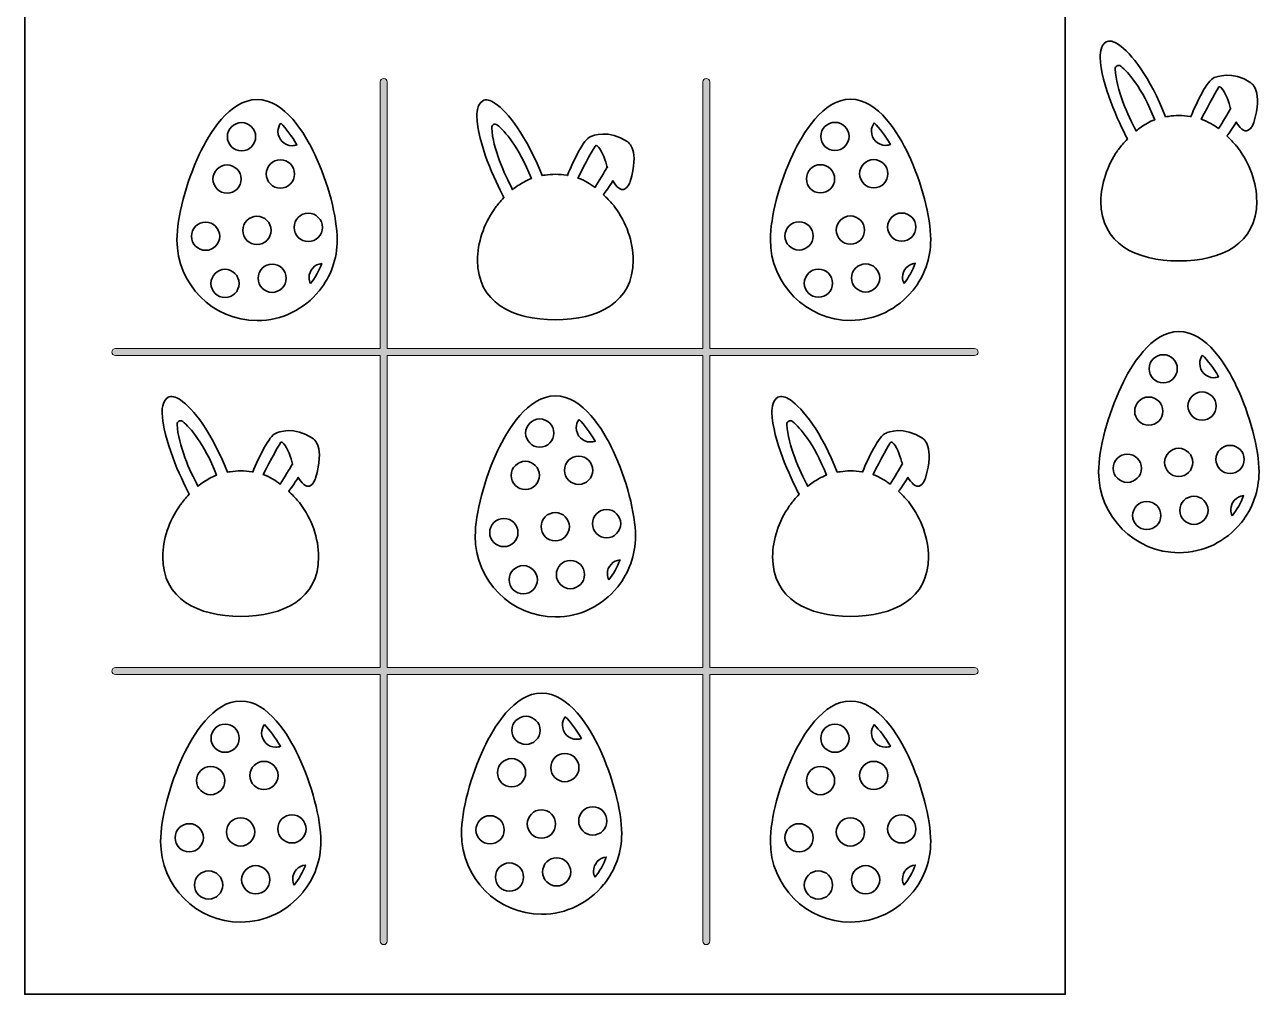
# Model space of a CAD drawing. Extents: x -30 to 1228, y -1210 to 358.
# Drawn here: x -30 to 1228, y -1210 to -225 of the extents above; entities that cross this region are included whole.
import ezdxf

# ---------------------------------------------------------------- set-up
doc = ezdxf.new("R2010")
doc.units = 0
doc.header["$MEASUREMENT"] = 0
doc.layers.add('Layer 1', color=7, linetype='Continuous', lineweight=0)

# ---------------------------------------------------------------- blocks, each defined once
blk = doc.blocks.new('Block_1')
at = {"layer": 'Layer 1', "color": 1, "lineweight": 35, "true_color": 0xff0000}
blk.add_open_spline([(1027.1, 47.5), (1027.1, 47.5), (1027.1, -1209.7), (1027.1, -1209.7), (1027.1, -1209.7), (-29.8, -1209.7), (-29.8, -1209.7), (-29.8, -1209.7), (-29.8, 47.5), (-29.8, 47.5), (-29.8, 47.5), (314.2, 47.5), (314.2, 47.5), (281.6, 102.4), (266.1, 171.3), (273.9, 229.8), (288.3, 336.8), (377.2, 357.8), (419.5, 327.2), (474.5, 288.3), (448.9, 176.1), (445.6, 47.5), (445.6, 47.5), (551.7, 47.5), (551.7, 47.5), (548.4, 176.1), (522.8, 288.3), (577.8, 327.2), (620.1, 357.8), (709, 336.8), (723.4, 229.8), (731.2, 171.3), (715.7, 102.4), (683.1, 47.5), (683.1, 47.5), (1027.1, 47.5), (1027.1, 47.5)], degree=3, knots=[0, 0, 0, 0, 1, 1, 1, 2, 2, 2, 3, 3, 3, 4, 4, 4, 5, 5, 5, 6, 6, 6, 7, 7, 7, 8, 8, 8, 9, 9, 9, 10, 10, 10, 11, 11, 11, 12, 12, 12, 12], dxfattribs=at)
blk = doc.blocks.new('Block_0')
at = {"layer": 'Layer 1', "true_color": 0x000000, "transparency": 33554687}
h = blk.add_hatch(color=18, dxfattribs=at)
h.dxf.hatch_style = 2
edge = h.paths.add_edge_path()
edge.add_spline(control_points=[(659, -878), (659, -878), (338.3, -878), (338.3, -878), (338.3, -878), (338.3, -560.9), (338.3, -560.9), (338.3, -560.9), (659, -560.9), (659, -560.9), (659, -560.9), (659, -878), (659, -878)], knot_values=[0, 0, 0, 0, 1, 1, 1, 2, 2, 2, 3, 3, 3, 4, 4, 4, 4], degree=3, periodic=0)
edge = h.paths.add_edge_path()
edge.add_spline(control_points=[(935.1, -878), (935.1, -878), (666, -878), (666, -878), (666, -878), (666, -560.9), (666, -560.9), (666, -560.9), (935.1, -560.9), (935.1, -560.9), (937, -560.9), (938.6, -559.4), (938.6, -557.4), (938.6, -555.5), (937, -553.9), (935.1, -553.9), (935.1, -553.9), (666, -553.9), (666, -553.9), (666, -553.9), (666, -283.1), (666, -283.1), (666, -281.1), (664.4, -279.6), (662.5, -279.6), (660.5, -279.6), (659, -281.1), (659, -283.1), (659, -283.1), (659, -553.9), (659, -553.9), (659, -553.9), (338.3, -553.9), (338.3, -553.9), (338.3, -553.9), (338.3, -283.1), (338.3, -283.1), (338.3, -281.1), (336.8, -279.6), (334.8, -279.6), (332.9, -279.6), (331.3, -281.1), (331.3, -283.1), (331.3, -283.1), (331.3, -553.9), (331.3, -553.9), (331.3, -553.9), (62.2, -553.9), (62.2, -553.9), (60.3, -553.9), (58.7, -555.5), (58.7, -557.4), (58.7, -559.4), (60.3, -560.9), (62.2, -560.9), (62.2, -560.9), (331.3, -560.9), (331.3, -560.9), (331.3, -560.9), (331.3, -878), (331.3, -878), (331.3, -878), (62.2, -878), (62.2, -878), (60.3, -878), (58.7, -879.6), (58.7, -881.5), (58.7, -883.5), (60.3, -885), (62.2, -885), (62.2, -885), (331.3, -885), (331.3, -885), (331.3, -885), (331.3, -1155.9), (331.3, -1155.9), (331.3, -1157.8), (332.9, -1159.4), (334.8, -1159.4), (336.8, -1159.4), (338.3, -1157.8), (338.3, -1155.9), (338.3, -1155.9), (338.3, -885), (338.3, -885), (338.3, -885), (659, -885), (659, -885), (659, -885), (659, -1155.9), (659, -1155.9), (659, -1157.8), (660.5, -1159.4), (662.5, -1159.4), (664.4, -1159.4), (666, -1157.8), (666, -1155.9), (666, -1155.9), (666, -885), (666, -885), (666, -885), (935.1, -885), (935.1, -885), (937, -885), (938.6, -883.5), (938.6, -881.5), (938.6, -879.6), (937, -878), (935.1, -878)], knot_values=[0, 0, 0, 0, 1, 1, 1, 2, 2, 2, 3, 3, 3, 4, 4, 4, 5, 5, 5, 6, 6, 6, 7, 7, 7, 8, 8, 8, 9, 9, 9, 10, 10, 10, 11, 11, 11, 12, 12, 12, 13, 13, 13, 14, 14, 14, 15, 15, 15, 16, 16, 16, 17, 17, 17, 18, 18, 18, 19, 19, 19, 20, 20, 20, 21, 21, 21, 22, 22, 22, 23, 23, 23, 24, 24, 24, 25, 25, 25, 26, 26, 26, 27, 27, 27, 28, 28, 28, 29, 29, 29, 30, 30, 30, 31, 31, 31, 32, 32, 32, 33, 33, 33, 34, 34, 34, 35, 35, 35, 36, 36, 36, 36], degree=3, periodic=0)
at = {"layer": 'Layer 1', "color": 1, "lineweight": 35, "true_color": 0xff0000}
for points, knots in [([(1201.4, -348.3), (1201.3, -348.3), (1201.3, -348.3), (1201.3, -348.3), (1197.9, -344.4), (1194.6, -341), (1191.4, -337.9), (1193.6, -335.1), (1196.8, -330.3), (1200.9, -323.8), (1202.6, -326.6), (1204.4, -329), (1206.6, -330.9), (1208.9, -332.9), (1211, -332.9), (1212.3, -332.5), (1216.4, -331.3), (1218.4, -325.1), (1218.6, -324.4), (1228.3, -292.4), (1216.9, -284.7), (1215.6, -284), (1197.2, -271.1), (1179.9, -278.1), (1178.6, -278.7), (1171.1, -281.4), (1160.8, -303.7), (1154.8, -318.3), (1154.6, -318.3), (1154.4, -318.2), (1154.1, -318.2), (1150.3, -317.5), (1146.5, -317.1), (1142.6, -317.1), (1139, -317.1), (1135.5, -317.4), (1132, -318), (1131, -318.1), (1130, -318.2), (1129.1, -318.4), (1113, -277.8), (1094.2, -253.8), (1081.4, -245.1), (1076.3, -241.5), (1072, -240.7), (1068.7, -242.4), (1062.5, -245.8), (1062.6, -257.3), (1062.6, -257.8), (1063.8, -286.2), (1081.1, -323), (1090.3, -340.9), (1086.4, -345), (1083.5, -348.6), (1081.9, -350.8), (1080.8, -352.2), (1080.3, -353), (1080.3, -353), (1075, -360.6), (1070.8, -369), (1067.9, -377.7), (1065, -386.5), (1063.4, -395.6), (1063.4, -404.6), (1063.4, -447.3), (1098.9, -464.9), (1142.6, -464.9), (1186.3, -464.9), (1221.7, -447.3), (1221.7, -404.6), (1221.7, -385.5), (1214.6, -365.9), (1202.8, -350.2), (1202.4, -349.6), (1201.9, -348.9), (1201.4, -348.3)], [0, 0, 0, 0, 1, 1, 1, 2, 2, 2, 3, 3, 3, 4, 4, 4, 5, 5, 5, 6, 6, 6, 7, 7, 7, 8, 8, 8, 9, 9, 9, 10, 10, 10, 11, 11, 11, 12, 12, 12, 13, 13, 13, 14, 14, 14, 15, 15, 15, 16, 16, 16, 17, 17, 17, 18, 18, 18, 19, 19, 19, 20, 20, 20, 21, 21, 21, 22, 22, 22, 23, 23, 23, 24, 24, 24, 25, 25, 25, 25]), ([(1110.6, -325), (1106.4, -327.3), (1102.5, -330), (1099.1, -332.8), (1090.6, -316.7), (1079.2, -291.5), (1077.9, -269.9), (1077.8, -268.5), (1078.5, -267.3), (1079.8, -266.6), (1080.2, -266.4), (1080.8, -266.2), (1081.4, -266.2), (1082.1, -266.2), (1082.9, -266.4), (1083.6, -267), (1091.4, -273.5), (1104.9, -288.5), (1118.1, -321.4), (1115.5, -322.4), (1113, -323.6), (1110.6, -325)], [0, 0, 0, 0, 1, 1, 1, 2, 2, 2, 3, 3, 3, 4, 4, 4, 5, 5, 5, 6, 6, 6, 7, 7, 7, 7]), ([(1175.1, -325.4), (1172, -323.6), (1168.7, -322.1), (1165.4, -320.9), (1172.8, -305.7), (1182.5, -289.3), (1182.6, -289.1), (1183.1, -288.2), (1183.6, -287.8), (1184, -287.9), (1186.8, -288.2), (1191.6, -297.5), (1193.7, -304.9), (1194.2, -306.6), (1194.7, -308.5), (1195.3, -310.4), (1195.3, -310.4), (1195, -310.2), (1195, -310.2), (1192.5, -314.6), (1187, -324), (1182.8, -330.5), (1180.3, -328.6), (1177.7, -326.9), (1175.1, -325.4)], [0, 0, 0, 0, 1, 1, 1, 2, 2, 2, 3, 3, 3, 4, 4, 4, 5, 5, 5, 6, 6, 6, 7, 7, 7, 8, 8, 8, 8]), ([(264.9, -356.8), (255, -335.9), (234.3, -300.9), (206.2, -300.9), (178.1, -300.9), (157.4, -335.9), (147.5, -356.8), (134.1, -385.1), (124.8, -420.7), (124.8, -443.5), (124.8, -488.7), (161.3, -525.5), (206.2, -525.5), (231.6, -525.5), (254.2, -513.8), (269.2, -495.4), (269.4, -495.2), (269.5, -495), (269.7, -494.8), (280.9, -480.7), (287.6, -462.9), (287.6, -443.5), (287.6, -420.7), (278.3, -385.1), (264.9, -356.8)], [0, 0, 0, 0, 1, 1, 1, 2, 2, 2, 3, 3, 3, 4, 4, 4, 5, 5, 5, 6, 6, 6, 7, 7, 7, 8, 8, 8, 8]), ([(568, -408), (568, -408), (568, -408), (568, -408), (564.6, -404.2), (561.3, -400.7), (558, -397.6), (560.2, -394.8), (563.4, -390.1), (567.6, -383.5), (569.2, -386.3), (571.1, -388.8), (573.2, -390.6), (575.6, -392.7), (577.6, -392.6), (578.9, -392.2), (583, -391), (585, -384.8), (585.2, -384.1), (594.9, -352.2), (583.6, -344.5), (582.3, -343.7), (563.9, -330.8), (546.5, -337.9), (545.2, -338.5), (537.7, -341.1), (527.5, -363.4), (521.5, -378), (521.2, -378), (521, -378), (520.8, -377.9), (517, -377.2), (513.1, -376.9), (509.2, -376.9), (505.6, -376.9), (502.1, -377.2), (498.7, -377.7), (497.7, -377.8), (496.7, -378), (495.7, -378.1), (479.7, -337.5), (460.8, -313.6), (448, -304.8), (442.9, -301.3), (438.7, -300.4), (435.4, -302.2), (429.2, -305.5), (429.3, -317), (429.3, -317.6), (430.4, -345.9), (447.7, -382.8), (457, -400.6), (453, -404.7), (450.1, -408.3), (448.5, -410.5), (447.5, -411.9), (446.9, -412.7), (446.9, -412.7), (441.7, -420.3), (437.4, -428.7), (434.6, -437.5), (431.7, -446.2), (430.1, -455.3), (430.1, -464.3), (430.1, -507), (465.5, -524.6), (509.2, -524.6), (552.9, -524.6), (588.3, -507), (588.3, -464.3), (588.3, -445.2), (581.2, -425.7), (569.4, -409.9), (569, -409.3), (568.6, -408.7), (568, -408)], [0, 0, 0, 0, 1, 1, 1, 2, 2, 2, 3, 3, 3, 4, 4, 4, 5, 5, 5, 6, 6, 6, 7, 7, 7, 8, 8, 8, 9, 9, 9, 10, 10, 10, 11, 11, 11, 12, 12, 12, 13, 13, 13, 14, 14, 14, 15, 15, 15, 16, 16, 16, 17, 17, 17, 18, 18, 18, 19, 19, 19, 20, 20, 20, 21, 21, 21, 22, 22, 22, 23, 23, 23, 24, 24, 24, 25, 25, 25, 25]), ([(867.8, -356.6), (857.9, -335.7), (837.1, -300.6), (809.1, -300.6), (781, -300.6), (760.2, -335.7), (750.4, -356.6), (737, -384.8), (727.6, -420.5), (727.6, -443.2), (727.6, -488.5), (764.2, -525.3), (809.1, -525.3), (834.4, -525.3), (857.1, -513.5), (872, -495.2), (872.2, -494.9), (872.4, -494.7), (872.6, -494.5), (883.8, -480.4), (890.5, -462.6), (890.5, -443.2), (890.5, -420.5), (881.1, -384.8), (867.8, -356.6)], [0, 0, 0, 0, 1, 1, 1, 2, 2, 2, 3, 3, 3, 4, 4, 4, 5, 5, 5, 6, 6, 6, 7, 7, 7, 8, 8, 8, 8]), ([(176, -338.7), (176, -330.8), (182.4, -324.4), (190.4, -324.4), (198.3, -324.4), (204.7, -330.8), (204.7, -338.7), (204.7, -346.6), (198.3, -353), (190.4, -353), (182.4, -353), (176, -346.6), (176, -338.7)], [0, 0, 0, 0, 1, 1, 1, 2, 2, 2, 3, 3, 3, 4, 4, 4, 4]), ([(230.3, -324.9), (235.8, -330.5), (241.4, -337.9), (246.7, -346.9), (245.1, -347.4), (243.5, -347.8), (241.7, -347.8), (233.8, -347.8), (227.4, -341.3), (227.4, -333.4), (227.4, -330.2), (228.5, -327.3), (230.3, -324.9)], [0, 0, 0, 0, 1, 1, 1, 2, 2, 2, 3, 3, 3, 4, 4, 4, 4]), ([(477.2, -384.7), (473, -387), (469.2, -389.7), (465.8, -392.5), (457.3, -376.5), (445.8, -351.2), (444.5, -329.7), (444.4, -328.2), (445.1, -327), (446.4, -326.3), (446.9, -326.1), (447.4, -326), (448.1, -326), (448.8, -326), (449.6, -326.2), (450.3, -326.8), (458, -333.2), (471.5, -348.2), (484.8, -381.1), (482.1, -382.2), (479.6, -383.4), (477.2, -384.7)], [0, 0, 0, 0, 1, 1, 1, 2, 2, 2, 3, 3, 3, 4, 4, 4, 5, 5, 5, 6, 6, 6, 7, 7, 7, 7]), ([(778.9, -338.4), (778.9, -330.5), (785.3, -324.1), (793.2, -324.1), (801.1, -324.1), (807.5, -330.5), (807.5, -338.4), (807.5, -346.3), (801.1, -352.8), (793.2, -352.8), (785.3, -352.8), (778.9, -346.3), (778.9, -338.4)], [0, 0, 0, 0, 1, 1, 1, 2, 2, 2, 3, 3, 3, 4, 4, 4, 4]), ([(833.1, -324.6), (838.7, -330.2), (844.2, -337.6), (849.5, -346.6), (848, -347.2), (846.3, -347.5), (844.6, -347.5), (836.7, -347.5), (830.3, -341.1), (830.3, -333.2), (830.3, -329.9), (831.3, -327), (833.1, -324.6)], [0, 0, 0, 0, 1, 1, 1, 2, 2, 2, 3, 3, 3, 4, 4, 4, 4]), ([(541.8, -385.1), (538.6, -383.3), (535.4, -381.8), (532.1, -380.7), (539.4, -365.4), (549.1, -349), (549.3, -348.8), (549.7, -347.9), (550.2, -347.5), (550.7, -347.6), (553.4, -347.9), (558.3, -357.2), (560.3, -364.6), (560.8, -366.4), (561.4, -368.2), (562, -370.2), (562, -370.2), (561.6, -370), (561.6, -370), (559.1, -374.4), (553.7, -383.7), (549.5, -390.2), (546.9, -388.3), (544.3, -386.6), (541.8, -385.1)], [0, 0, 0, 0, 1, 1, 1, 2, 2, 2, 3, 3, 3, 4, 4, 4, 5, 5, 5, 6, 6, 6, 7, 7, 7, 8, 8, 8, 8]), ([(229.8, -390.9), (221.9, -390.9), (215.5, -384.5), (215.5, -376.6), (215.5, -368.6), (221.9, -362.2), (229.8, -362.2), (237.7, -362.2), (244.2, -368.6), (244.2, -376.6), (244.2, -384.5), (237.7, -390.9), (229.8, -390.9)], [0, 0, 0, 0, 1, 1, 1, 2, 2, 2, 3, 3, 3, 4, 4, 4, 4]), ([(832.7, -390.6), (824.8, -390.6), (818.3, -384.2), (818.3, -376.3), (818.3, -368.4), (824.8, -362), (832.7, -362), (840.6, -362), (847, -368.4), (847, -376.3), (847, -384.2), (840.6, -390.6), (832.7, -390.6)], [0, 0, 0, 0, 1, 1, 1, 2, 2, 2, 3, 3, 3, 4, 4, 4, 4]), ([(175.7, -396.1), (167.8, -396.1), (161.3, -389.7), (161.3, -381.7), (161.3, -373.8), (167.8, -367.4), (175.7, -367.4), (183.6, -367.4), (190, -373.8), (190, -381.7), (190, -389.7), (183.6, -396.1), (175.7, -396.1)], [0, 0, 0, 0, 1, 1, 1, 2, 2, 2, 3, 3, 3, 4, 4, 4, 4]), ([(778.5, -395.8), (770.6, -395.8), (764.2, -389.4), (764.2, -381.5), (764.2, -373.6), (770.6, -367.1), (778.5, -367.1), (786.4, -367.1), (792.9, -373.6), (792.9, -381.5), (792.9, -389.4), (786.4, -395.8), (778.5, -395.8)], [0, 0, 0, 0, 1, 1, 1, 2, 2, 2, 3, 3, 3, 4, 4, 4, 4]), ([(139.5, -439.8), (139.5, -431.9), (146, -425.4), (153.9, -425.4), (161.8, -425.4), (168.2, -431.9), (168.2, -439.8), (168.2, -447.7), (161.8, -454.1), (153.9, -454.1), (146, -454.1), (139.5, -447.7), (139.5, -439.8)], [0, 0, 0, 0, 1, 1, 1, 2, 2, 2, 3, 3, 3, 4, 4, 4, 4]), ([(206.1, -448.2), (198.1, -448.2), (191.7, -441.8), (191.7, -433.8), (191.7, -425.9), (198.1, -419.5), (206.1, -419.5), (214, -419.5), (220.4, -425.9), (220.4, -433.8), (220.4, -441.8), (214, -448.2), (206.1, -448.2)], [0, 0, 0, 0, 1, 1, 1, 2, 2, 2, 3, 3, 3, 4, 4, 4, 4]), ([(243.9, -430.8), (243.9, -422.8), (250.3, -416.4), (258.2, -416.4), (266.1, -416.4), (272.6, -422.8), (272.6, -430.8), (272.6, -438.7), (266.1, -445.1), (258.2, -445.1), (250.3, -445.1), (243.9, -438.7), (243.9, -430.8)], [0, 0, 0, 0, 1, 1, 1, 2, 2, 2, 3, 3, 3, 4, 4, 4, 4]), ([(742.4, -439.5), (742.4, -431.6), (748.8, -425.2), (756.7, -425.2), (764.6, -425.2), (771.1, -431.6), (771.1, -439.5), (771.1, -447.4), (764.6, -453.8), (756.7, -453.8), (748.8, -453.8), (742.4, -447.4), (742.4, -439.5)], [0, 0, 0, 0, 1, 1, 1, 2, 2, 2, 3, 3, 3, 4, 4, 4, 4]), ([(808.9, -447.9), (801, -447.9), (794.6, -441.5), (794.6, -433.6), (794.6, -425.7), (801, -419.2), (808.9, -419.2), (816.8, -419.2), (823.2, -425.7), (823.2, -433.6), (823.2, -441.5), (816.8, -447.9), (808.9, -447.9)], [0, 0, 0, 0, 1, 1, 1, 2, 2, 2, 3, 3, 3, 4, 4, 4, 4]), ([(846.7, -430.5), (846.7, -422.6), (853.2, -416.2), (861.1, -416.2), (869, -416.2), (875.4, -422.6), (875.4, -430.5), (875.4, -438.4), (869, -444.8), (861.1, -444.8), (853.2, -444.8), (846.7, -438.4), (846.7, -430.5)], [0, 0, 0, 0, 1, 1, 1, 2, 2, 2, 3, 3, 3, 4, 4, 4, 4]), ([(173.6, -502.1), (165.7, -502.1), (159.3, -495.7), (159.3, -487.8), (159.3, -479.9), (165.7, -473.4), (173.6, -473.4), (181.5, -473.4), (187.9, -479.9), (187.9, -487.8), (187.9, -495.7), (181.5, -502.1), (173.6, -502.1)], [0, 0, 0, 0, 1, 1, 1, 2, 2, 2, 3, 3, 3, 4, 4, 4, 4]), ([(221.5, -496.8), (213.6, -496.8), (207.2, -490.4), (207.2, -482.5), (207.2, -474.5), (213.6, -468.1), (221.5, -468.1), (229.4, -468.1), (235.8, -474.5), (235.8, -482.5), (235.8, -490.4), (229.4, -496.8), (221.5, -496.8)], [0, 0, 0, 0, 1, 1, 1, 2, 2, 2, 3, 3, 3, 4, 4, 4, 4]), ([(260.4, -487.9), (259.5, -486.1), (259, -484), (259, -481.7), (259, -474.3), (264.7, -468.2), (271.9, -467.5), (269.2, -475), (265.3, -481.9), (260.4, -487.9)], [0, 0, 0, 0, 1, 1, 1, 2, 2, 2, 3, 3, 3, 3]), ([(776.4, -501.8), (768.5, -501.8), (762.1, -495.4), (762.1, -487.5), (762.1, -479.6), (768.5, -473.2), (776.4, -473.2), (784.4, -473.2), (790.8, -479.6), (790.8, -487.5), (790.8, -495.4), (784.4, -501.8), (776.4, -501.8)], [0, 0, 0, 0, 1, 1, 1, 2, 2, 2, 3, 3, 3, 4, 4, 4, 4]), ([(824.3, -496.5), (816.4, -496.5), (810, -490.1), (810, -482.2), (810, -474.3), (816.4, -467.9), (824.3, -467.9), (832.3, -467.9), (838.7, -474.3), (838.7, -482.2), (838.7, -490.1), (832.3, -496.5), (824.3, -496.5)], [0, 0, 0, 0, 1, 1, 1, 2, 2, 2, 3, 3, 3, 4, 4, 4, 4]), ([(863.3, -487.7), (862.4, -485.8), (861.8, -483.7), (861.8, -481.5), (861.8, -474), (867.5, -467.9), (874.8, -467.2), (872.1, -474.7), (868.2, -481.6), (863.3, -487.7)], [0, 0, 0, 0, 1, 1, 1, 2, 2, 2, 3, 3, 3, 3]), ([(1201.3, -592.6), (1191.4, -571.7), (1170.6, -536.6), (1142.6, -536.6), (1114.5, -536.6), (1093.7, -571.7), (1083.9, -592.6), (1070.5, -620.8), (1061.1, -656.5), (1061.1, -679.2), (1061.1, -724.5), (1097.7, -761.3), (1142.6, -761.3), (1167.9, -761.3), (1190.6, -749.5), (1205.5, -731.2), (1205.7, -730.9), (1205.9, -730.7), (1206.1, -730.5), (1217.3, -716.4), (1224, -698.6), (1224, -679.2), (1224, -656.5), (1214.6, -620.8), (1201.3, -592.6)], [0, 0, 0, 0, 1, 1, 1, 2, 2, 2, 3, 3, 3, 4, 4, 4, 5, 5, 5, 6, 6, 6, 7, 7, 7, 8, 8, 8, 8]), ([(1112.4, -574.4), (1112.4, -566.5), (1118.8, -560.1), (1126.7, -560.1), (1134.6, -560.1), (1141, -566.5), (1141, -574.4), (1141, -582.3), (1134.6, -588.8), (1126.7, -588.8), (1118.8, -588.8), (1112.4, -582.3), (1112.4, -574.4)], [0, 0, 0, 0, 1, 1, 1, 2, 2, 2, 3, 3, 3, 4, 4, 4, 4]), ([(1166.6, -560.6), (1172.2, -566.2), (1177.7, -573.6), (1183, -582.6), (1181.5, -583.2), (1179.8, -583.5), (1178.1, -583.5), (1170.2, -583.5), (1163.8, -577.1), (1163.8, -569.2), (1163.8, -565.9), (1164.8, -563), (1166.6, -560.6)], [0, 0, 0, 0, 1, 1, 1, 2, 2, 2, 3, 3, 3, 4, 4, 4, 4]), ([(248.4, -709.3), (248.4, -709.3), (248.3, -709.3), (248.3, -709.3), (244.9, -705.4), (241.6, -702), (238.4, -698.9), (240.6, -696.1), (243.8, -691.3), (248, -684.8), (249.6, -687.6), (251.4, -690), (253.6, -691.9), (255.9, -693.9), (258, -693.9), (259.3, -693.5), (263.4, -692.3), (265.4, -686.1), (265.6, -685.4), (275.3, -653.4), (263.9, -645.7), (262.6, -645), (244.2, -632.1), (226.9, -639.1), (225.6, -639.7), (218.1, -642.4), (207.9, -664.7), (201.8, -679.3), (201.6, -679.3), (201.4, -679.2), (201.1, -679.2), (197.4, -678.5), (193.5, -678.1), (189.6, -678.1), (186, -678.1), (182.5, -678.4), (179, -679), (178, -679.1), (177, -679.2), (176.1, -679.4), (160, -638.8), (141.2, -614.8), (128.4, -606.1), (123.3, -602.5), (119, -601.7), (115.7, -603.4), (109.5, -606.8), (109.6, -618.3), (109.7, -618.8), (110.8, -647.2), (128.1, -684), (137.3, -701.9), (133.4, -706), (130.5, -709.6), (128.9, -711.8), (127.8, -713.2), (127.3, -714), (127.3, -714), (122, -721.6), (117.8, -730), (114.9, -738.7), (112, -747.5), (110.4, -756.6), (110.4, -765.6), (110.4, -808.3), (145.9, -825.9), (189.6, -825.9), (233.3, -825.9), (268.7, -808.3), (268.7, -765.6), (268.7, -746.5), (261.6, -726.9), (249.8, -711.2), (249.4, -710.6), (248.9, -709.9), (248.4, -709.3)], [0, 0, 0, 0, 1, 1, 1, 2, 2, 2, 3, 3, 3, 4, 4, 4, 5, 5, 5, 6, 6, 6, 7, 7, 7, 8, 8, 8, 9, 9, 9, 10, 10, 10, 11, 11, 11, 12, 12, 12, 13, 13, 13, 14, 14, 14, 15, 15, 15, 16, 16, 16, 17, 17, 17, 18, 18, 18, 19, 19, 19, 20, 20, 20, 21, 21, 21, 22, 22, 22, 23, 23, 23, 24, 24, 24, 25, 25, 25, 25]), ([(567.9, -657.8), (558, -636.9), (537.3, -601.9), (509.2, -601.9), (481.1, -601.9), (460.4, -636.9), (450.5, -657.8), (437.1, -686.1), (427.8, -721.7), (427.8, -744.5), (427.8, -789.7), (464.3, -826.5), (509.2, -826.5), (534.6, -826.5), (557.2, -814.8), (572.2, -796.4), (572.4, -796.2), (572.5, -796), (572.7, -795.8), (583.9, -781.7), (590.6, -763.9), (590.6, -744.5), (590.6, -721.7), (581.3, -686.1), (567.9, -657.8)], [0, 0, 0, 0, 1, 1, 1, 2, 2, 2, 3, 3, 3, 4, 4, 4, 5, 5, 5, 6, 6, 6, 7, 7, 7, 8, 8, 8, 8]), ([(867.9, -709.3), (867.8, -709.3), (867.8, -709.3), (867.8, -709.3), (864.4, -705.4), (861.1, -702), (857.9, -698.9), (860.1, -696.1), (863.3, -691.3), (867.4, -684.8), (869.1, -687.6), (870.9, -690), (873.1, -691.9), (875.4, -693.9), (877.5, -693.9), (878.8, -693.5), (882.9, -692.3), (884.9, -686.1), (885.1, -685.4), (894.8, -653.4), (883.4, -645.7), (882.1, -645), (863.7, -632.1), (846.4, -639.1), (845.1, -639.7), (837.6, -642.4), (827.3, -664.7), (821.3, -679.3), (821.1, -679.3), (820.9, -679.2), (820.6, -679.2), (816.8, -678.5), (813, -678.1), (809.1, -678.1), (805.5, -678.1), (802, -678.4), (798.5, -679), (797.5, -679.1), (796.5, -679.2), (795.6, -679.4), (779.5, -638.8), (760.7, -614.8), (747.9, -606.1), (742.8, -602.5), (738.5, -601.7), (735.2, -603.4), (729, -606.8), (729.1, -618.3), (729.1, -618.8), (730.3, -647.2), (747.6, -684), (756.8, -701.9), (752.9, -706), (750, -709.6), (748.4, -711.8), (747.3, -713.2), (746.8, -714), (746.8, -714), (741.5, -721.6), (737.3, -730), (734.4, -738.7), (731.5, -747.5), (729.9, -756.6), (729.9, -765.6), (729.9, -808.3), (765.4, -825.9), (809.1, -825.9), (852.8, -825.9), (888.2, -808.3), (888.2, -765.6), (888.2, -746.5), (881.1, -726.9), (869.3, -711.2), (868.9, -710.6), (868.4, -709.9), (867.9, -709.3)], [0, 0, 0, 0, 1, 1, 1, 2, 2, 2, 3, 3, 3, 4, 4, 4, 5, 5, 5, 6, 6, 6, 7, 7, 7, 8, 8, 8, 9, 9, 9, 10, 10, 10, 11, 11, 11, 12, 12, 12, 13, 13, 13, 14, 14, 14, 15, 15, 15, 16, 16, 16, 17, 17, 17, 18, 18, 18, 19, 19, 19, 20, 20, 20, 21, 21, 21, 22, 22, 22, 23, 23, 23, 24, 24, 24, 25, 25, 25, 25]), ([(1112, -631.8), (1104.1, -631.8), (1097.7, -625.4), (1097.7, -617.5), (1097.7, -609.6), (1104.1, -603.1), (1112, -603.1), (1119.9, -603.1), (1126.4, -609.6), (1126.4, -617.5), (1126.4, -625.4), (1119.9, -631.8), (1112, -631.8)], [0, 0, 0, 0, 1, 1, 1, 2, 2, 2, 3, 3, 3, 4, 4, 4, 4]), ([(1166.2, -626.6), (1158.3, -626.6), (1151.8, -620.2), (1151.8, -612.3), (1151.8, -604.4), (1158.3, -598), (1166.2, -598), (1174.1, -598), (1180.5, -604.4), (1180.5, -612.3), (1180.5, -620.2), (1174.1, -626.6), (1166.2, -626.6)], [0, 0, 0, 0, 1, 1, 1, 2, 2, 2, 3, 3, 3, 4, 4, 4, 4]), ([(157.6, -686), (153.4, -688.3), (149.6, -691), (146.1, -693.8), (137.6, -677.7), (126.2, -652.5), (124.9, -630.9), (124.8, -629.5), (125.5, -628.3), (126.8, -627.6), (127.2, -627.4), (127.8, -627.2), (128.4, -627.2), (129.1, -627.2), (129.9, -627.4), (130.6, -628), (138.4, -634.5), (151.9, -649.5), (165.1, -682.4), (162.5, -683.4), (160, -684.6), (157.6, -686)], [0, 0, 0, 0, 1, 1, 1, 2, 2, 2, 3, 3, 3, 4, 4, 4, 5, 5, 5, 6, 6, 6, 7, 7, 7, 7]), ([(479, -639.7), (479, -631.8), (485.4, -625.4), (493.4, -625.4), (501.3, -625.4), (507.7, -631.8), (507.7, -639.7), (507.7, -647.6), (501.3, -654), (493.4, -654), (485.4, -654), (479, -647.6), (479, -639.7)], [0, 0, 0, 0, 1, 1, 1, 2, 2, 2, 3, 3, 3, 4, 4, 4, 4]), ([(533.3, -625.9), (538.8, -631.5), (544.4, -638.9), (549.7, -647.9), (548.1, -648.4), (546.5, -648.8), (544.7, -648.8), (536.8, -648.8), (530.4, -642.3), (530.4, -634.4), (530.4, -631.2), (531.5, -628.3), (533.3, -625.9)], [0, 0, 0, 0, 1, 1, 1, 2, 2, 2, 3, 3, 3, 4, 4, 4, 4]), ([(777.1, -686), (772.9, -688.3), (769, -691), (765.6, -693.8), (757.1, -677.7), (745.7, -652.5), (744.4, -630.9), (744.3, -629.5), (745, -628.3), (746.3, -627.6), (746.7, -627.4), (747.3, -627.2), (747.9, -627.2), (748.6, -627.2), (749.4, -627.4), (750.1, -628), (757.9, -634.5), (771.4, -649.5), (784.6, -682.4), (782, -683.4), (779.5, -684.6), (777.1, -686)], [0, 0, 0, 0, 1, 1, 1, 2, 2, 2, 3, 3, 3, 4, 4, 4, 5, 5, 5, 6, 6, 6, 7, 7, 7, 7]), ([(222.1, -686.4), (219, -684.6), (215.8, -683.1), (212.4, -681.9), (219.8, -666.7), (229.5, -650.3), (229.6, -650.1), (230.1, -649.2), (230.6, -648.8), (231, -648.9), (233.8, -649.2), (238.6, -658.5), (240.7, -665.9), (241.2, -667.6), (241.7, -669.5), (242.3, -671.4), (242.3, -671.4), (242, -671.2), (242, -671.2), (239.5, -675.6), (234, -685), (229.8, -691.5), (227.3, -689.6), (224.7, -687.9), (222.1, -686.4)], [0, 0, 0, 0, 1, 1, 1, 2, 2, 2, 3, 3, 3, 4, 4, 4, 5, 5, 5, 6, 6, 6, 7, 7, 7, 8, 8, 8, 8]), ([(841.6, -686.4), (838.5, -684.6), (835.2, -683.1), (831.9, -681.9), (839.3, -666.7), (849, -650.3), (849.1, -650.1), (849.6, -649.2), (850.1, -648.8), (850.5, -648.9), (853.3, -649.2), (858.1, -658.5), (860.2, -665.9), (860.7, -667.6), (861.2, -669.5), (861.8, -671.4), (861.8, -671.4), (861.5, -671.2), (861.5, -671.2), (859, -675.6), (853.5, -685), (849.3, -691.5), (846.8, -689.6), (844.2, -687.9), (841.6, -686.4)], [0, 0, 0, 0, 1, 1, 1, 2, 2, 2, 3, 3, 3, 4, 4, 4, 5, 5, 5, 6, 6, 6, 7, 7, 7, 8, 8, 8, 8]), ([(1180.2, -666.5), (1180.2, -658.6), (1186.7, -652.2), (1194.6, -652.2), (1202.5, -652.2), (1208.9, -658.6), (1208.9, -666.5), (1208.9, -674.4), (1202.5, -680.8), (1194.6, -680.8), (1186.7, -680.8), (1180.2, -674.4), (1180.2, -666.5)], [0, 0, 0, 0, 1, 1, 1, 2, 2, 2, 3, 3, 3, 4, 4, 4, 4]), ([(532.8, -691.9), (524.9, -691.9), (518.5, -685.5), (518.5, -677.6), (518.5, -669.6), (524.9, -663.2), (532.8, -663.2), (540.7, -663.2), (547.2, -669.6), (547.2, -677.6), (547.2, -685.5), (540.7, -691.9), (532.8, -691.9)], [0, 0, 0, 0, 1, 1, 1, 2, 2, 2, 3, 3, 3, 4, 4, 4, 4]), ([(1075.9, -675.5), (1075.9, -667.6), (1082.3, -661.2), (1090.2, -661.2), (1098.1, -661.2), (1104.6, -667.6), (1104.6, -675.5), (1104.6, -683.4), (1098.1, -689.8), (1090.2, -689.8), (1082.3, -689.8), (1075.9, -683.4), (1075.9, -675.5)], [0, 0, 0, 0, 1, 1, 1, 2, 2, 2, 3, 3, 3, 4, 4, 4, 4]), ([(1142.4, -683.9), (1134.5, -683.9), (1128.1, -677.5), (1128.1, -669.6), (1128.1, -661.7), (1134.5, -655.2), (1142.4, -655.2), (1150.3, -655.2), (1156.7, -661.7), (1156.7, -669.6), (1156.7, -677.5), (1150.3, -683.9), (1142.4, -683.9)], [0, 0, 0, 0, 1, 1, 1, 2, 2, 2, 3, 3, 3, 4, 4, 4, 4]), ([(478.7, -697.1), (470.8, -697.1), (464.3, -690.7), (464.3, -682.7), (464.3, -674.8), (470.8, -668.4), (478.7, -668.4), (486.6, -668.4), (493, -674.8), (493, -682.7), (493, -690.7), (486.6, -697.1), (478.7, -697.1)], [0, 0, 0, 0, 1, 1, 1, 2, 2, 2, 3, 3, 3, 4, 4, 4, 4]), ([(1157.8, -732.5), (1149.9, -732.5), (1143.5, -726.1), (1143.5, -718.2), (1143.5, -710.3), (1149.9, -703.9), (1157.8, -703.9), (1165.8, -703.9), (1172.2, -710.3), (1172.2, -718.2), (1172.2, -726.1), (1165.8, -732.5), (1157.8, -732.5)], [0, 0, 0, 0, 1, 1, 1, 2, 2, 2, 3, 3, 3, 4, 4, 4, 4]), ([(1196.8, -723.7), (1195.9, -721.8), (1195.3, -719.7), (1195.3, -717.5), (1195.3, -710), (1201, -703.9), (1208.3, -703.2), (1205.6, -710.7), (1201.7, -717.6), (1196.8, -723.7)], [0, 0, 0, 0, 1, 1, 1, 2, 2, 2, 3, 3, 3, 3]), ([(1109.9, -737.8), (1102, -737.8), (1095.6, -731.4), (1095.6, -723.5), (1095.6, -715.6), (1102, -709.2), (1109.9, -709.2), (1117.9, -709.2), (1124.3, -715.6), (1124.3, -723.5), (1124.3, -731.4), (1117.9, -737.8), (1109.9, -737.8)], [0, 0, 0, 0, 1, 1, 1, 2, 2, 2, 3, 3, 3, 4, 4, 4, 4]), ([(442.5, -740.8), (442.5, -732.9), (449, -726.4), (456.9, -726.4), (464.8, -726.4), (471.2, -732.9), (471.2, -740.8), (471.2, -748.7), (464.8, -755.1), (456.9, -755.1), (449, -755.1), (442.5, -748.7), (442.5, -740.8)], [0, 0, 0, 0, 1, 1, 1, 2, 2, 2, 3, 3, 3, 4, 4, 4, 4]), ([(509.1, -749.2), (501.1, -749.2), (494.7, -742.8), (494.7, -734.8), (494.7, -726.9), (501.1, -720.5), (509.1, -720.5), (517, -720.5), (523.4, -726.9), (523.4, -734.8), (523.4, -742.8), (517, -749.2), (509.1, -749.2)], [0, 0, 0, 0, 1, 1, 1, 2, 2, 2, 3, 3, 3, 4, 4, 4, 4]), ([(546.9, -731.8), (546.9, -723.8), (553.3, -717.4), (561.2, -717.4), (569.1, -717.4), (575.6, -723.8), (575.6, -731.8), (575.6, -739.7), (569.1, -746.1), (561.2, -746.1), (553.3, -746.1), (546.9, -739.7), (546.9, -731.8)], [0, 0, 0, 0, 1, 1, 1, 2, 2, 2, 3, 3, 3, 4, 4, 4, 4]), ([(476.6, -803.1), (468.7, -803.1), (462.3, -796.7), (462.3, -788.8), (462.3, -780.9), (468.7, -774.4), (476.6, -774.4), (484.5, -774.4), (490.9, -780.9), (490.9, -788.8), (490.9, -796.7), (484.5, -803.1), (476.6, -803.1)], [0, 0, 0, 0, 1, 1, 1, 2, 2, 2, 3, 3, 3, 4, 4, 4, 4]), ([(524.5, -797.8), (516.6, -797.8), (510.2, -791.4), (510.2, -783.5), (510.2, -775.5), (516.6, -769.1), (524.5, -769.1), (532.4, -769.1), (538.8, -775.5), (538.8, -783.5), (538.8, -791.4), (532.4, -797.8), (524.5, -797.8)], [0, 0, 0, 0, 1, 1, 1, 2, 2, 2, 3, 3, 3, 4, 4, 4, 4]), ([(563.4, -788.9), (562.5, -787.1), (562, -785), (562, -782.7), (562, -775.3), (567.7, -769.2), (574.9, -768.5), (572.2, -776), (568.3, -782.9), (563.4, -788.9)], [0, 0, 0, 0, 1, 1, 1, 2, 2, 2, 3, 3, 3, 3]), ([(553.9, -959.8), (544, -938.9), (523.3, -903.9), (495.2, -903.9), (467.1, -903.9), (446.4, -938.9), (436.5, -959.8), (423.1, -988.1), (413.8, -1023.7), (413.8, -1046.5), (413.8, -1091.7), (450.3, -1128.5), (495.2, -1128.5), (520.6, -1128.5), (543.2, -1116.8), (558.2, -1098.4), (558.4, -1098.2), (558.5, -1098), (558.7, -1097.8), (569.9, -1083.7), (576.6, -1065.9), (576.6, -1046.5), (576.6, -1023.7), (567.3, -988.1), (553.9, -959.8)], [0, 0, 0, 0, 1, 1, 1, 2, 2, 2, 3, 3, 3, 4, 4, 4, 5, 5, 5, 6, 6, 6, 7, 7, 7, 8, 8, 8, 8]), ([(248.3, -967.8), (238.4, -947), (217.6, -911.9), (189.6, -911.9), (161.5, -911.9), (140.7, -947), (130.9, -967.8), (117.5, -996.1), (108.2, -1031.8), (108.2, -1054.5), (108.2, -1099.8), (144.7, -1136.5), (189.6, -1136.5), (214.9, -1136.5), (237.6, -1124.8), (252.5, -1106.4), (252.7, -1106.2), (252.9, -1106), (253.1, -1105.8), (264.3, -1091.7), (271, -1073.9), (271, -1054.5), (271, -1031.8), (261.6, -996.1), (248.3, -967.8)], [0, 0, 0, 0, 1, 1, 1, 2, 2, 2, 3, 3, 3, 4, 4, 4, 5, 5, 5, 6, 6, 6, 7, 7, 7, 8, 8, 8, 8]), ([(867.8, -967.8), (857.9, -947), (837.1, -911.9), (809.1, -911.9), (781, -911.9), (760.2, -947), (750.4, -967.8), (737, -996.1), (727.6, -1031.8), (727.6, -1054.5), (727.6, -1099.8), (764.2, -1136.5), (809.1, -1136.5), (834.4, -1136.5), (857.1, -1124.8), (872, -1106.4), (872.2, -1106.2), (872.4, -1106), (872.6, -1105.8), (883.8, -1091.7), (890.5, -1073.9), (890.5, -1054.5), (890.5, -1031.8), (881.1, -996.1), (867.8, -967.8)], [0, 0, 0, 0, 1, 1, 1, 2, 2, 2, 3, 3, 3, 4, 4, 4, 5, 5, 5, 6, 6, 6, 7, 7, 7, 8, 8, 8, 8]), ([(465, -941.7), (465, -933.8), (471.4, -927.4), (479.4, -927.4), (487.3, -927.4), (493.7, -933.8), (493.7, -941.7), (493.7, -949.6), (487.3, -956), (479.4, -956), (471.4, -956), (465, -949.6), (465, -941.7)], [0, 0, 0, 0, 1, 1, 1, 2, 2, 2, 3, 3, 3, 4, 4, 4, 4]), ([(519.3, -927.9), (524.8, -933.5), (530.4, -940.9), (535.7, -949.9), (534.1, -950.4), (532.5, -950.8), (530.7, -950.8), (522.8, -950.8), (516.4, -944.3), (516.4, -936.4), (516.4, -933.2), (517.5, -930.3), (519.3, -927.9)], [0, 0, 0, 0, 1, 1, 1, 2, 2, 2, 3, 3, 3, 4, 4, 4, 4]), ([(159.4, -949.7), (159.4, -941.8), (165.8, -935.4), (173.7, -935.4), (181.6, -935.4), (188.1, -941.8), (188.1, -949.7), (188.1, -957.6), (181.6, -964), (173.7, -964), (165.8, -964), (159.4, -957.6), (159.4, -949.7)], [0, 0, 0, 0, 1, 1, 1, 2, 2, 2, 3, 3, 3, 4, 4, 4, 4]), ([(213.6, -935.9), (219.2, -941.5), (224.7, -948.9), (230, -957.9), (228.5, -958.5), (226.8, -958.8), (225.1, -958.8), (217.2, -958.8), (210.8, -952.4), (210.8, -944.4), (210.8, -941.2), (211.8, -938.3), (213.6, -935.9)], [0, 0, 0, 0, 1, 1, 1, 2, 2, 2, 3, 3, 3, 4, 4, 4, 4]), ([(778.9, -949.7), (778.9, -941.8), (785.3, -935.4), (793.2, -935.4), (801.1, -935.4), (807.5, -941.8), (807.5, -949.7), (807.5, -957.6), (801.1, -964), (793.2, -964), (785.3, -964), (778.9, -957.6), (778.9, -949.7)], [0, 0, 0, 0, 1, 1, 1, 2, 2, 2, 3, 3, 3, 4, 4, 4, 4]), ([(833.1, -935.9), (838.7, -941.5), (844.2, -948.9), (849.5, -957.9), (848, -958.5), (846.3, -958.8), (844.6, -958.8), (836.7, -958.8), (830.3, -952.4), (830.3, -944.4), (830.3, -941.2), (831.3, -938.3), (833.1, -935.9)], [0, 0, 0, 0, 1, 1, 1, 2, 2, 2, 3, 3, 3, 4, 4, 4, 4]), ([(518.8, -993.9), (510.9, -993.9), (504.5, -987.5), (504.5, -979.6), (504.5, -971.6), (510.9, -965.2), (518.8, -965.2), (526.7, -965.2), (533.2, -971.6), (533.2, -979.6), (533.2, -987.5), (526.7, -993.9), (518.8, -993.9)], [0, 0, 0, 0, 1, 1, 1, 2, 2, 2, 3, 3, 3, 4, 4, 4, 4]), ([(159, -1007.1), (151.1, -1007.1), (144.7, -1000.7), (144.7, -992.7), (144.7, -984.8), (151.1, -978.4), (159, -978.4), (167, -978.4), (173.4, -984.8), (173.4, -992.7), (173.4, -1000.7), (167, -1007.1), (159, -1007.1)], [0, 0, 0, 0, 1, 1, 1, 2, 2, 2, 3, 3, 3, 4, 4, 4, 4]), ([(213.2, -1001.9), (205.3, -1001.9), (198.9, -995.5), (198.9, -987.6), (198.9, -979.6), (205.3, -973.2), (213.2, -973.2), (221.1, -973.2), (227.5, -979.6), (227.5, -987.6), (227.5, -995.5), (221.1, -1001.9), (213.2, -1001.9)], [0, 0, 0, 0, 1, 1, 1, 2, 2, 2, 3, 3, 3, 4, 4, 4, 4]), ([(464.7, -999.1), (456.8, -999.1), (450.3, -992.7), (450.3, -984.7), (450.3, -976.8), (456.8, -970.4), (464.7, -970.4), (472.6, -970.4), (479, -976.8), (479, -984.7), (479, -992.7), (472.6, -999.1), (464.7, -999.1)], [0, 0, 0, 0, 1, 1, 1, 2, 2, 2, 3, 3, 3, 4, 4, 4, 4]), ([(778.5, -1007.1), (770.6, -1007.1), (764.2, -1000.7), (764.2, -992.7), (764.2, -984.8), (770.6, -978.4), (778.5, -978.4), (786.4, -978.4), (792.9, -984.8), (792.9, -992.7), (792.9, -1000.7), (786.4, -1007.1), (778.5, -1007.1)], [0, 0, 0, 0, 1, 1, 1, 2, 2, 2, 3, 3, 3, 4, 4, 4, 4]), ([(832.7, -1001.9), (824.8, -1001.9), (818.3, -995.5), (818.3, -987.6), (818.3, -979.6), (824.8, -973.2), (832.7, -973.2), (840.6, -973.2), (847, -979.6), (847, -987.6), (847, -995.5), (840.6, -1001.9), (832.7, -1001.9)], [0, 0, 0, 0, 1, 1, 1, 2, 2, 2, 3, 3, 3, 4, 4, 4, 4]), ([(189.4, -1059.2), (181.5, -1059.2), (175.1, -1052.8), (175.1, -1044.9), (175.1, -1037), (181.5, -1030.5), (189.4, -1030.5), (197.3, -1030.5), (203.8, -1037), (203.8, -1044.9), (203.8, -1052.8), (197.3, -1059.2), (189.4, -1059.2)], [0, 0, 0, 0, 1, 1, 1, 2, 2, 2, 3, 3, 3, 4, 4, 4, 4]), ([(227.3, -1041.8), (227.3, -1033.8), (233.7, -1027.4), (241.6, -1027.4), (249.5, -1027.4), (255.9, -1033.8), (255.9, -1041.8), (255.9, -1049.7), (249.5, -1056.1), (241.6, -1056.1), (233.7, -1056.1), (227.3, -1049.7), (227.3, -1041.8)], [0, 0, 0, 0, 1, 1, 1, 2, 2, 2, 3, 3, 3, 4, 4, 4, 4]), ([(428.5, -1042.8), (428.5, -1034.9), (435, -1028.4), (442.9, -1028.4), (450.8, -1028.4), (457.2, -1034.9), (457.2, -1042.8), (457.2, -1050.7), (450.8, -1057.1), (442.9, -1057.1), (435, -1057.1), (428.5, -1050.7), (428.5, -1042.8)], [0, 0, 0, 0, 1, 1, 1, 2, 2, 2, 3, 3, 3, 4, 4, 4, 4]), ([(495.1, -1051.2), (487.1, -1051.2), (480.7, -1044.8), (480.7, -1036.8), (480.7, -1028.9), (487.1, -1022.5), (495.1, -1022.5), (503, -1022.5), (509.4, -1028.9), (509.4, -1036.8), (509.4, -1044.8), (503, -1051.2), (495.1, -1051.2)], [0, 0, 0, 0, 1, 1, 1, 2, 2, 2, 3, 3, 3, 4, 4, 4, 4]), ([(532.9, -1033.8), (532.9, -1025.8), (539.3, -1019.4), (547.2, -1019.4), (555.1, -1019.4), (561.6, -1025.8), (561.6, -1033.8), (561.6, -1041.7), (555.1, -1048.1), (547.2, -1048.1), (539.3, -1048.1), (532.9, -1041.7), (532.9, -1033.8)], [0, 0, 0, 0, 1, 1, 1, 2, 2, 2, 3, 3, 3, 4, 4, 4, 4]), ([(808.9, -1059.2), (801, -1059.2), (794.6, -1052.8), (794.6, -1044.9), (794.6, -1037), (801, -1030.5), (808.9, -1030.5), (816.8, -1030.5), (823.2, -1037), (823.2, -1044.9), (823.2, -1052.8), (816.8, -1059.2), (808.9, -1059.2)], [0, 0, 0, 0, 1, 1, 1, 2, 2, 2, 3, 3, 3, 4, 4, 4, 4]), ([(846.7, -1041.8), (846.7, -1033.8), (853.2, -1027.4), (861.1, -1027.4), (869, -1027.4), (875.4, -1033.8), (875.4, -1041.8), (875.4, -1049.7), (869, -1056.1), (861.1, -1056.1), (853.2, -1056.1), (846.7, -1049.7), (846.7, -1041.8)], [0, 0, 0, 0, 1, 1, 1, 2, 2, 2, 3, 3, 3, 4, 4, 4, 4]), ([(122.9, -1050.8), (122.9, -1042.9), (129.3, -1036.5), (137.2, -1036.5), (145.2, -1036.5), (151.6, -1042.9), (151.6, -1050.8), (151.6, -1058.7), (145.2, -1065.1), (137.2, -1065.1), (129.3, -1065.1), (122.9, -1058.7), (122.9, -1050.8)], [0, 0, 0, 0, 1, 1, 1, 2, 2, 2, 3, 3, 3, 4, 4, 4, 4]), ([(742.4, -1050.8), (742.4, -1042.9), (748.8, -1036.5), (756.7, -1036.5), (764.6, -1036.5), (771.1, -1042.9), (771.1, -1050.8), (771.1, -1058.7), (764.6, -1065.1), (756.7, -1065.1), (748.8, -1065.1), (742.4, -1058.7), (742.4, -1050.8)], [0, 0, 0, 0, 1, 1, 1, 2, 2, 2, 3, 3, 3, 4, 4, 4, 4]), ([(204.9, -1107.8), (196.9, -1107.8), (190.5, -1101.4), (190.5, -1093.5), (190.5, -1085.6), (196.9, -1079.1), (204.9, -1079.1), (212.8, -1079.1), (219.2, -1085.6), (219.2, -1093.5), (219.2, -1101.4), (212.8, -1107.8), (204.9, -1107.8)], [0, 0, 0, 0, 1, 1, 1, 2, 2, 2, 3, 3, 3, 4, 4, 4, 4]), ([(243.8, -1099), (242.9, -1097.1), (242.4, -1095), (242.4, -1092.8), (242.4, -1085.3), (248, -1079.2), (255.3, -1078.5), (252.6, -1086), (248.7, -1092.9), (243.8, -1099)], [0, 0, 0, 0, 1, 1, 1, 2, 2, 2, 3, 3, 3, 3]), ([(462.6, -1105.1), (454.7, -1105.1), (448.3, -1098.7), (448.3, -1090.8), (448.3, -1082.9), (454.7, -1076.4), (462.6, -1076.4), (470.5, -1076.4), (476.9, -1082.9), (476.9, -1090.8), (476.9, -1098.7), (470.5, -1105.1), (462.6, -1105.1)], [0, 0, 0, 0, 1, 1, 1, 2, 2, 2, 3, 3, 3, 4, 4, 4, 4]), ([(510.5, -1099.8), (502.6, -1099.8), (496.2, -1093.4), (496.2, -1085.5), (496.2, -1077.5), (502.6, -1071.1), (510.5, -1071.1), (518.4, -1071.1), (524.8, -1077.5), (524.8, -1085.5), (524.8, -1093.4), (518.4, -1099.8), (510.5, -1099.8)], [0, 0, 0, 0, 1, 1, 1, 2, 2, 2, 3, 3, 3, 4, 4, 4, 4]), ([(549.4, -1090.9), (548.5, -1089.1), (548, -1087), (548, -1084.7), (548, -1077.3), (553.7, -1071.2), (560.9, -1070.5), (558.2, -1078), (554.3, -1084.9), (549.4, -1090.9)], [0, 0, 0, 0, 1, 1, 1, 2, 2, 2, 3, 3, 3, 3]), ([(824.3, -1107.8), (816.4, -1107.8), (810, -1101.4), (810, -1093.5), (810, -1085.6), (816.4, -1079.1), (824.3, -1079.1), (832.3, -1079.1), (838.7, -1085.6), (838.7, -1093.5), (838.7, -1101.4), (832.3, -1107.8), (824.3, -1107.8)], [0, 0, 0, 0, 1, 1, 1, 2, 2, 2, 3, 3, 3, 4, 4, 4, 4]), ([(863.3, -1099), (862.4, -1097.1), (861.8, -1095), (861.8, -1092.8), (861.8, -1085.3), (867.5, -1079.2), (874.8, -1078.5), (872.1, -1086), (868.2, -1092.9), (863.3, -1099)], [0, 0, 0, 0, 1, 1, 1, 2, 2, 2, 3, 3, 3, 3]), ([(157, -1113.1), (149, -1113.1), (142.6, -1106.7), (142.6, -1098.8), (142.6, -1090.9), (149, -1084.5), (157, -1084.5), (164.9, -1084.5), (171.3, -1090.9), (171.3, -1098.8), (171.3, -1106.7), (164.9, -1113.1), (157, -1113.1)], [0, 0, 0, 0, 1, 1, 1, 2, 2, 2, 3, 3, 3, 4, 4, 4, 4]), ([(776.4, -1113.1), (768.5, -1113.1), (762.1, -1106.7), (762.1, -1098.8), (762.1, -1090.9), (768.5, -1084.5), (776.4, -1084.5), (784.4, -1084.5), (790.8, -1090.9), (790.8, -1098.8), (790.8, -1106.7), (784.4, -1113.1), (776.4, -1113.1)], [0, 0, 0, 0, 1, 1, 1, 2, 2, 2, 3, 3, 3, 4, 4, 4, 4])]:
    blk.add_open_spline(points, degree=3, knots=knots, dxfattribs=at)
at = {"layer": 'Layer 1'}
for points, knots in [([(935.1, -878), (935.1, -878), (666, -878), (666, -878), (666, -878), (666, -560.9), (666, -560.9), (666, -560.9), (935.1, -560.9), (935.1, -560.9), (937, -560.9), (938.6, -559.4), (938.6, -557.4), (938.6, -555.5), (937, -553.9), (935.1, -553.9), (935.1, -553.9), (666, -553.9), (666, -553.9), (666, -553.9), (666, -283.1), (666, -283.1), (666, -281.1), (664.4, -279.6), (662.5, -279.6), (660.5, -279.6), (659, -281.1), (659, -283.1), (659, -283.1), (659, -553.9), (659, -553.9), (659, -553.9), (338.3, -553.9), (338.3, -553.9), (338.3, -553.9), (338.3, -283.1), (338.3, -283.1), (338.3, -281.1), (336.8, -279.6), (334.8, -279.6), (332.9, -279.6), (331.3, -281.1), (331.3, -283.1), (331.3, -283.1), (331.3, -553.9), (331.3, -553.9), (331.3, -553.9), (62.2, -553.9), (62.2, -553.9), (60.3, -553.9), (58.7, -555.5), (58.7, -557.4), (58.7, -559.4), (60.3, -560.9), (62.2, -560.9), (62.2, -560.9), (331.3, -560.9), (331.3, -560.9), (331.3, -560.9), (331.3, -878), (331.3, -878), (331.3, -878), (62.2, -878), (62.2, -878), (60.3, -878), (58.7, -879.6), (58.7, -881.5), (58.7, -883.5), (60.3, -885), (62.2, -885), (62.2, -885), (331.3, -885), (331.3, -885), (331.3, -885), (331.3, -1155.9), (331.3, -1155.9), (331.3, -1157.8), (332.9, -1159.4), (334.8, -1159.4), (336.8, -1159.4), (338.3, -1157.8), (338.3, -1155.9), (338.3, -1155.9), (338.3, -885), (338.3, -885), (338.3, -885), (659, -885), (659, -885), (659, -885), (659, -1155.9), (659, -1155.9), (659, -1157.8), (660.5, -1159.4), (662.5, -1159.4), (664.4, -1159.4), (666, -1157.8), (666, -1155.9), (666, -1155.9), (666, -885), (666, -885), (666, -885), (935.1, -885), (935.1, -885), (937, -885), (938.6, -883.5), (938.6, -881.5), (938.6, -879.6), (937, -878), (935.1, -878)], [0, 0, 0, 0, 1, 1, 1, 2, 2, 2, 3, 3, 3, 4, 4, 4, 5, 5, 5, 6, 6, 6, 7, 7, 7, 8, 8, 8, 9, 9, 9, 10, 10, 10, 11, 11, 11, 12, 12, 12, 13, 13, 13, 14, 14, 14, 15, 15, 15, 16, 16, 16, 17, 17, 17, 18, 18, 18, 19, 19, 19, 20, 20, 20, 21, 21, 21, 22, 22, 22, 23, 23, 23, 24, 24, 24, 25, 25, 25, 26, 26, 26, 27, 27, 27, 28, 28, 28, 29, 29, 29, 30, 30, 30, 31, 31, 31, 32, 32, 32, 33, 33, 33, 34, 34, 34, 35, 35, 35, 36, 36, 36, 36]), ([(659, -878), (659, -878), (338.3, -878), (338.3, -878), (338.3, -878), (338.3, -560.9), (338.3, -560.9), (338.3, -560.9), (659, -560.9), (659, -560.9), (659, -560.9), (659, -878), (659, -878)], [0, 0, 0, 0, 1, 1, 1, 2, 2, 2, 3, 3, 3, 4, 4, 4, 4])]:
    blk.add_open_spline(points, degree=3, knots=knots, dxfattribs=at)
blk.add_blockref('Block_1', (0, 0), dxfattribs=at)

msp = doc.modelspace()

# ---------------------------------------------------------------- block references
at = {"layer": 'Layer 1'}
msp.add_blockref('Block_0', (0, 0), dxfattribs=at)

doc.saveas('drawing.dxf')
